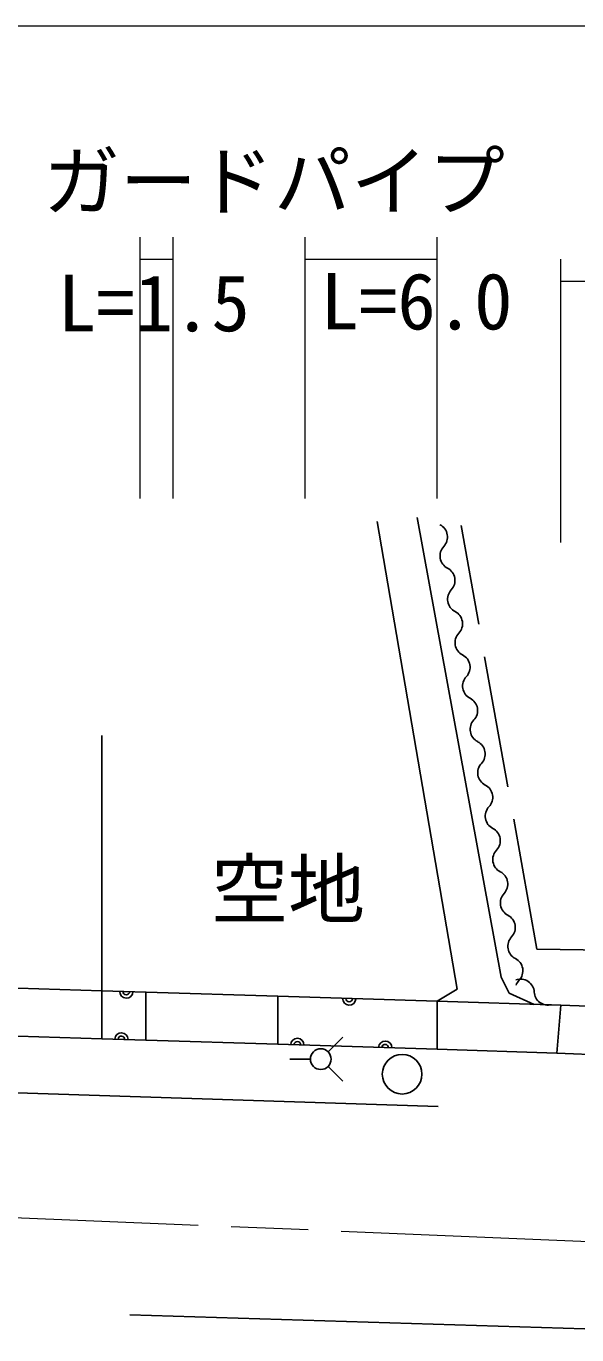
# Model space of a CAD drawing. Units: millimetres, scale not verified. Extents: x 40000 to 680000, y 20000 to 380000.
# Drawn here: x 503903 to 528940, y 283873 to 343318 of the extents above; entities that cross this region are included whole.
import ezdxf
from ezdxf.enums import TextEntityAlignment as Align

# ---------------------------------------------------------------- set-up
doc = ezdxf.new("R2010")
doc.units = ezdxf.units.MM
doc.header["$LTSCALE"] = 1000
doc.linetypes.add('CHAIN', pattern=[18.5, 12, -1.5, 3.5, -1.5])
doc.linetypes.add('DASHED', pattern=[7.5, 6, -1.5])
for name, color, linetype, lineweight in [('M-BGD', 7, 'Continuous', 25), ('M-BGD-EXST', 7, 'Continuous', 25), ('M-BMK', 2, 'CHAIN', 13), ('M-STR-HTXT', 7, 'Continuous', 13)]:
    doc.layers.add(name, color=color, linetype=linetype, lineweight=lineweight)
doc.layers.add('M-BMK-HTXT', color=7, linetype='Continuous')
doc.styles.add('ＭＳ ゴシック', font='')
doc.styles.get('ＭＳ ゴシック').set_extended_font_data('MS Gothic')

msp = doc.modelspace()

# ---------------------------------------------------------------- linework, layer by layer
at = {"layer": 'M-BGD'}
for p, q in [((519863, 320820), (523496, 299569)), ((525494, 300114), (521679, 321002)), ((507350, 297321), (507350, 311091)), ((525857, 299387), (525494, 300114)), ((509350, 299438), (507350, 299500)), ((509350, 297259), (509350, 299438)), ((515350, 297071), (515350, 299250)), ((522588, 299024), (515350, 299250)), ((523496, 299569), (522588, 299024)), ((522588, 299024), (522588, 296844)), ((526994, 298882), (525857, 299387)), ((528037, 296663), (528218, 298842)), ((528218, 298842), (568287, 297461)), ((509350, 297259), (507350, 297321)), ((522588, 296844), (515350, 297071)), ((568223, 295227), (528037, 296663)), ((522640, 294250), (449943, 296604)), ((538079, 283873), (508616, 284775))]:
    msp.add_line(p, q, dxfattribs=at)
at = {"layer": 'M-BGD', "linetype": 'DASHED'}
for p, q in [((527128, 301385), (523677, 320638)), ((568383, 300845), (527128, 301385)), ((507350, 299500), (501350, 299688)), ((515350, 299250), (509350, 299438)), ((528218, 298842), (522588, 299024)), ((507350, 297321), (501350, 297509)), ((515350, 297071), (509350, 297259)), ((522588, 296844), (528037, 296663))]:
    msp.add_line(p, q, dxfattribs=at)
at = {"layer": 'M-BGD'}
for centre, radius, start, end in [((522434, 320112), 625, 316.73571, 62.99591), ((523344, 319255), 625, 136.7357, 242.99591), ((522776, 318142), 625, 316.73571, 62.99591), ((523687, 317285), 625, 136.7357, 242.99591), ((523119, 316171), 625, 316.73571, 62.99591), ((524029, 315314), 625, 136.7357, 242.99591), ((523462, 314201), 625, 316.73571, 62.99591), ((524372, 313344), 625, 136.7357, 242.99591), ((523805, 312230), 625, 316.73571, 62.99591), ((524715, 311374), 625, 136.7357, 242.99591), ((524147, 310260), 625, 316.73571, 62.99591), ((525057, 309403), 625, 136.7357, 242.99591), ((524490, 308289), 625, 316.73571, 62.99591), ((525400, 307433), 625, 136.7357, 242.99591), ((524833, 306319), 625, 316.73571, 62.99591), ((525743, 305462), 625, 136.7357, 242.99591), ((525175, 304349), 625, 316.73571, 62.99591), ((526086, 303492), 625, 136.7357, 242.99591), ((525518, 302378), 625, 316.73571, 62.99591), ((526428, 301521), 625, 136.7357, 242.99591), ((525861, 300408), 625, 316.73571, 62.99591), ((526378, 299405), 625, 3.17983, 109.44003), ((526771, 299551), 625, 136.7357, 161.33539), ((508459, 299466), 300, 178.20989, 358.20989), ((508459, 299466), 150, 178.20989, 358.20989), ((518589, 299149), 300, 178.20989, 358.20989), ((518589, 299149), 150, 178.20989, 358.20989), ((527626, 299475), 625, 183.17983, 284.34324), ((508234, 297294), 300, 358.20643, 178.20643), ((508234, 297294), 150, 358.20643, 178.20643), ((516230, 297043), 300, 358.20643, 178.20643), ((516230, 297043), 150, 358.20643, 178.20643), ((520228, 296918), 300, 358.20643, 178.20643), ((520228, 296918), 150, 358.20643, 178.20643)]:
    msp.add_arc(centre, radius, start, end, dxfattribs=at)
at = {"layer": 'M-BGD-EXST'}
for p, q in [((517631, 296729), (518298, 297396)), ((516827, 296396), (515884, 296396)), ((517631, 296063), (518298, 295396))]:
    msp.add_line(p, q, dxfattribs=at)
for centre, radius in [((517298, 296396), 471), ((520996, 295711), 900)]:
    msp.add_circle(centre, radius, dxfattribs=at)
at = {"layer": 'M-BMK'}
msp.add_line((567178, 286536), (468848, 290628), dxfattribs=at)
at = {"layer": 'M-STR-HTXT'}
for p, q in [((568614, 343318), (62984, 343318)), ((509088, 321869), (509088, 333738)), ((510588, 321869), (510588, 333738)), ((516588, 321869), (516588, 333738)), ((522588, 321869), (522588, 333738)), ((509088, 332738), (510588, 332738)), ((516588, 332738), (522588, 332738)), ((528218, 319869), (528218, 332738)), ((528218, 331738), (568614, 331738))]:
    msp.add_line(p, q, dxfattribs=at)

# ---------------------------------------------------------------- texts
at = {"layer": 'M-BMK-HTXT', "style": 'ＭＳ ゴシック'}
msp.add_text('空地', height=2566, dxfattribs=at).set_placement((515810, 304111), align=Align.MIDDLE_CENTER)
at = {"layer": 'M-STR-HTXT', "style": 'ＭＳ ゴシック'}
msp.add_text('ガードパイプ', height=2566, dxfattribs=at).set_placement((504667, 334227), align=Align.BOTTOM_LEFT)
for s, p in [('L=1.5', (509710, 328688)), ('L=6.0', (521651, 328772))]:
    msp.add_text(s, height=2566, dxfattribs=at).set_placement(p, align=Align.BOTTOM_CENTER)

doc.saveas('drawing.dxf')
